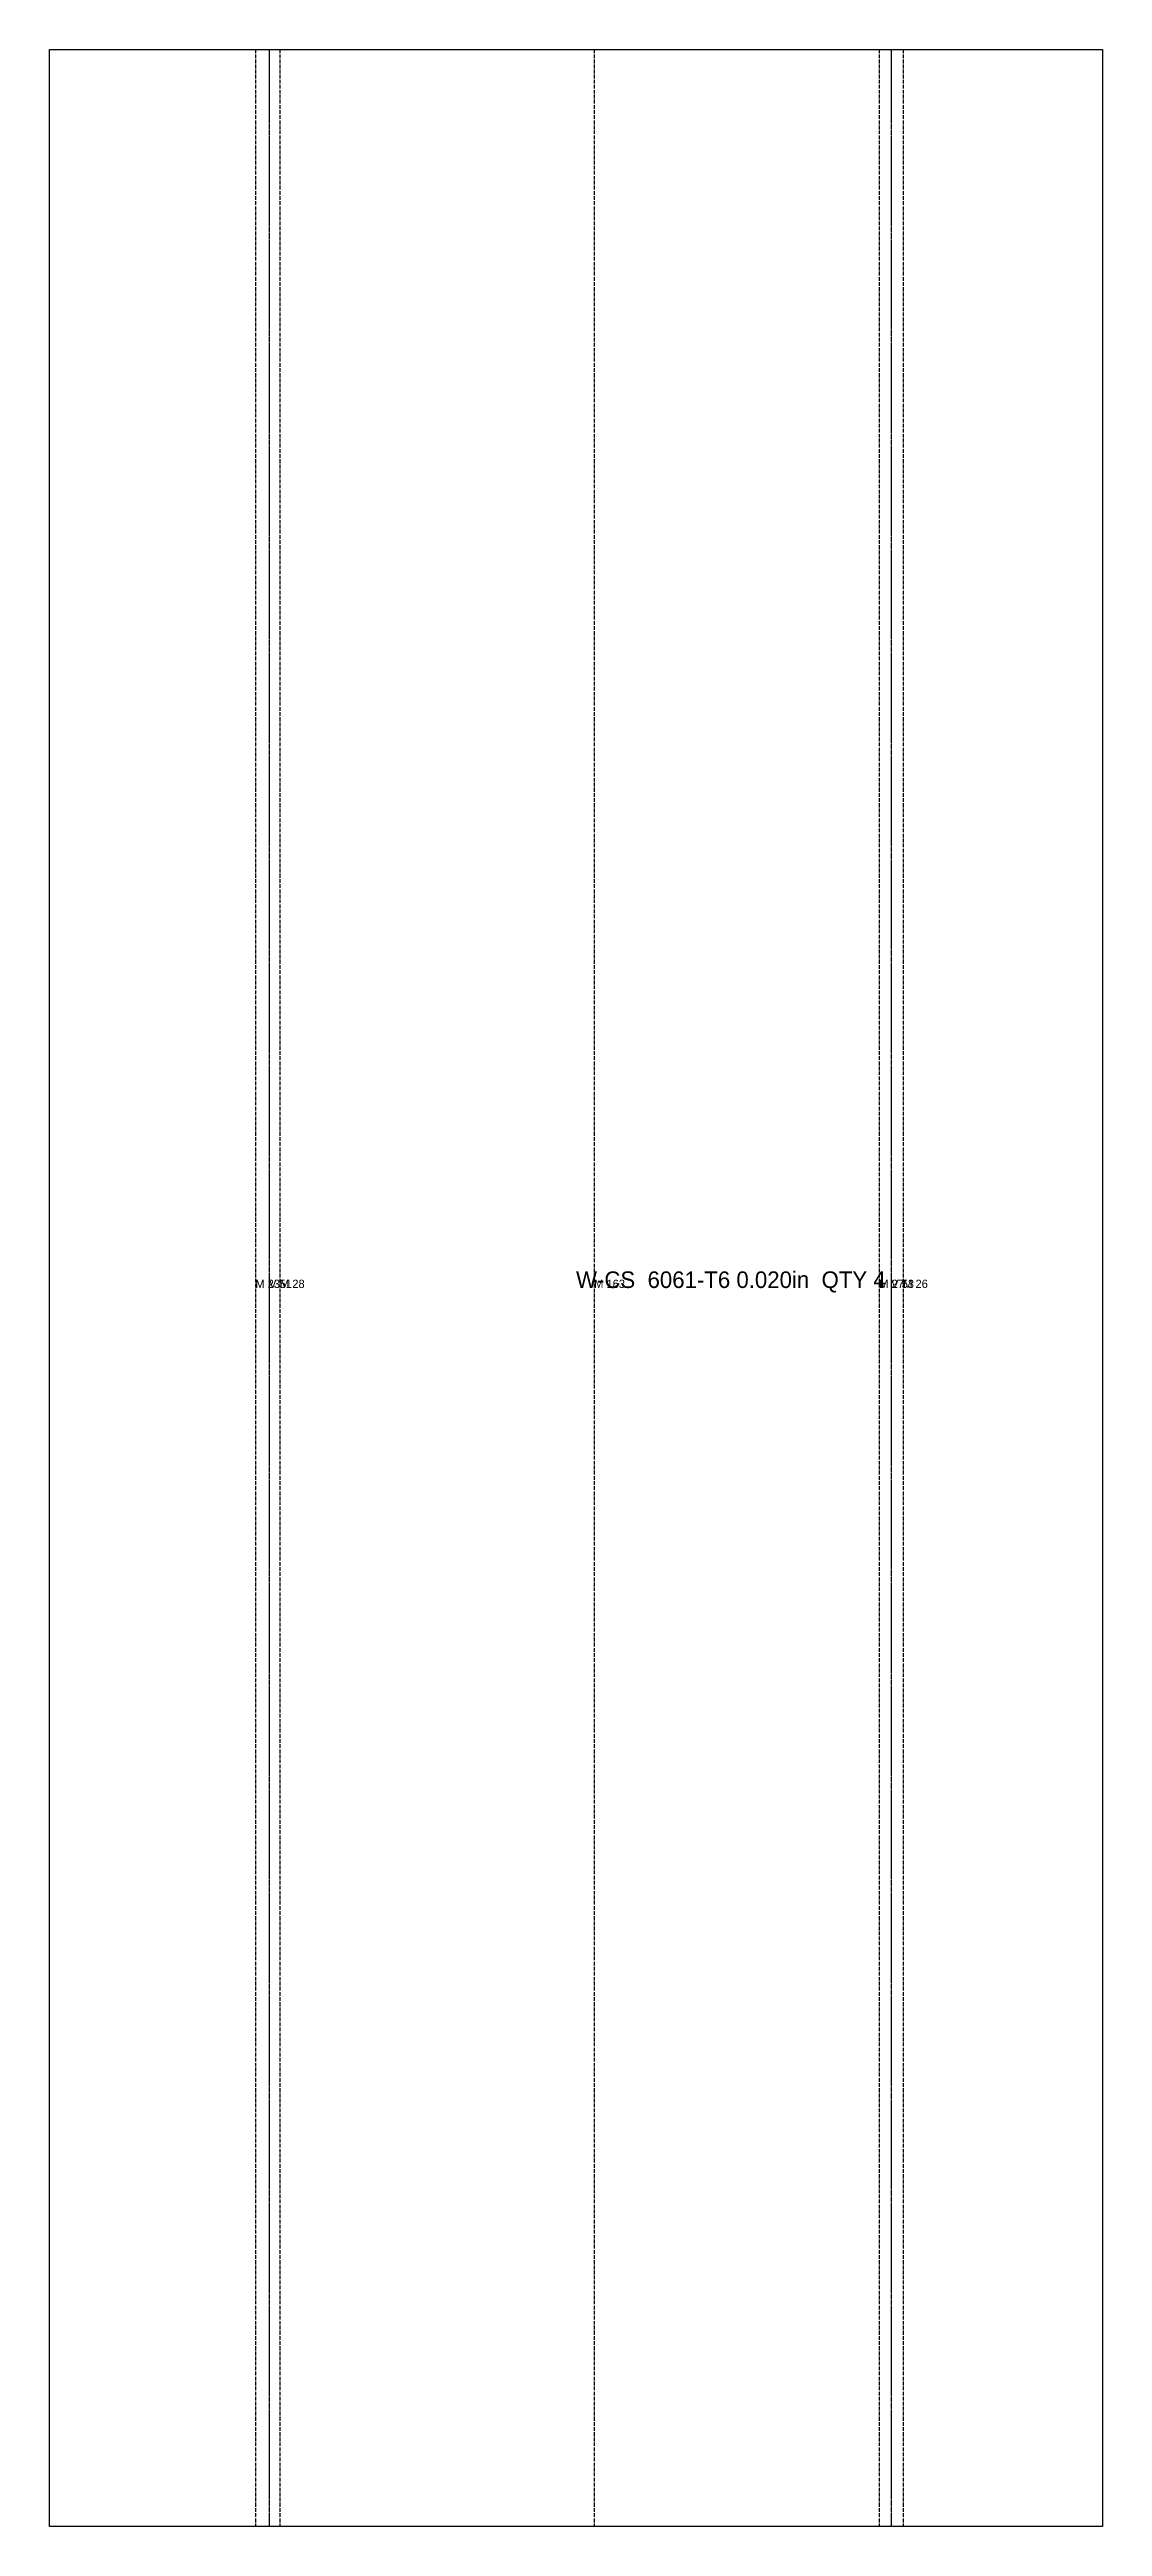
# Model space of a CAD drawing. Header units: millimetres. Extents: x 0 to 761, y 0 to 1790.
import ezdxf

# ---------------------------------------------------------------- set-up
doc = ezdxf.new("R2010")
doc.units = ezdxf.units.MM
doc.linetypes.add('DASHDOT', pattern=[3.556, 2.54, -0.508, 0, -0.508])
doc.linetypes.add('DASHED', pattern=[1.524, 1.27, -0.254])
for name, color, linetype in [('CUT', 7, 'CONTINUOUS'), ('ETCH', 8, 'CONTINUOUS'), ('MOUNTAIN', 5, 'DASHDOT'), ('VALLEY', 1, 'DASHED')]:
    doc.layers.add(name, color=color, linetype=linetype)

msp = doc.modelspace()

# ---------------------------------------------------------------- linework, layer by layer
at = {"layer": 'CUT'}
msp.add_lwpolyline([(148.8, 1790), (761.2, 1790), (761.2, 0), (0, 0), (0, 1790), (148.8, 1790), (148.8, 1790)], close=True, dxfattribs=at)
at = {"layer": 'MOUNTAIN'}
for p, q in [((148.8, 1790), (148.8, 0)), ((166.6, 1790), (166.6, 0)), ((393.7, 1790), (393.7, 0)), ((599.8, 1790), (599.8, 0)), ((617.1, 1790), (617.1, 0))]:
    msp.add_line(p, q, dxfattribs=at)
at = {"layer": 'VALLEY'}
for p, q in [((158.7, 1790), (158.7, 0)), ((608.4, 1790), (608.4, 0))]:
    msp.add_line(p, q, dxfattribs=at)

# ---------------------------------------------------------------- texts
at = {"layer": 'ETCH'}
for s, height, p in [('M 23', 6, (148.8, 895)), ('V 51', 6, (158.7, 895)), ('M 28', 6, (166.6, 895)), ('W-CS  6061-T6 0.020in  QTY 4', 12, (380.6, 895)), ('M 163', 6, (393.7, 895)), ('M 27', 6, (599.8, 895)), ('V 53', 6, (608.4, 895)), ('M 26', 6, (617.1, 895))]:
    msp.add_text(s, height=height, dxfattribs=at).set_placement(p)

doc.saveas('drawing.dxf')
